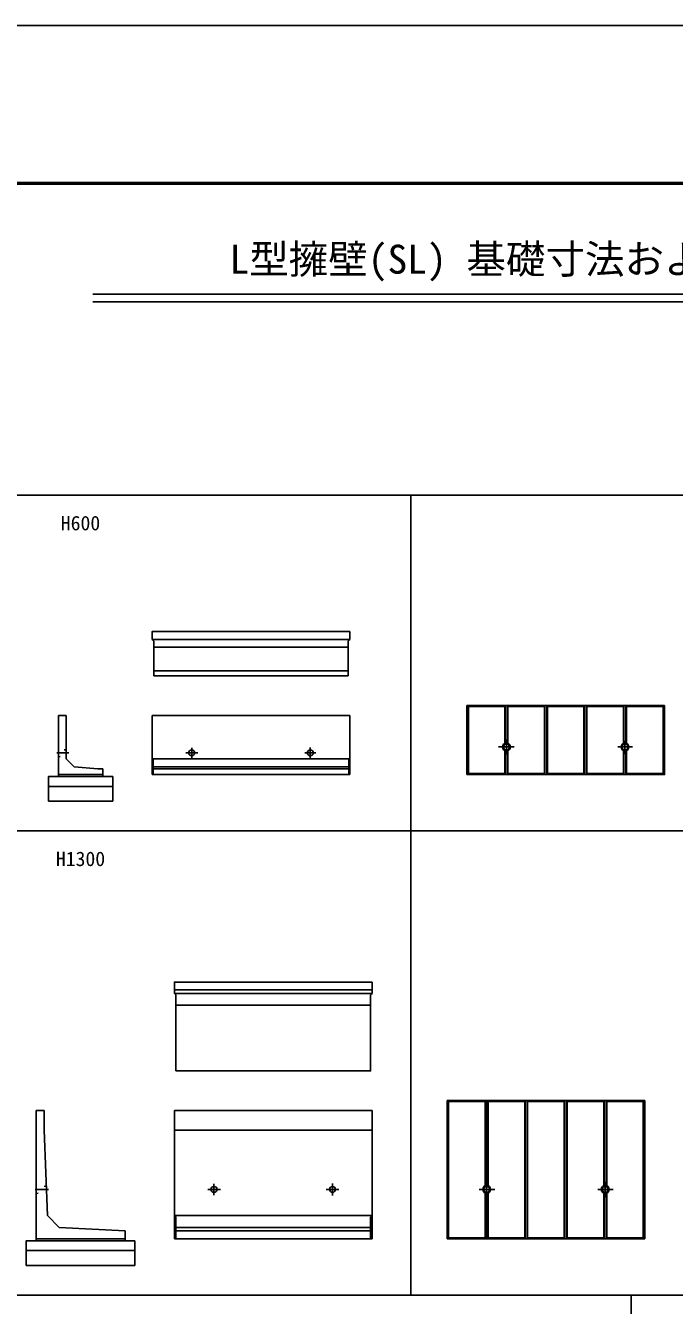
# Model space of a CAD drawing. Units: millimetres, scale not verified. Extents: x -67200 to 67200, y -23760 to 23760.
# Drawn here: x -40064 to -33498, y 10800 to 23760 of the extents above; entities that cross this region are included whole.
import ezdxf
from ezdxf.enums import TextEntityAlignment as Align

# ---------------------------------------------------------------- set-up
doc = ezdxf.new("R2010")
doc.units = ezdxf.units.MM
doc.header["$LTSCALE"] = 80
doc.linetypes.add('CHAIN1', pattern=[8, 5, -1, 1, -1])
doc.linetypes.add('DOTTED', pattern=[1.75, 0.25, -1.5])
for name, color, linetype, lineweight in [('0-0_CENTER', 7, 'CHAIN1', 25), ('0-2_Defpoints', 5, 'Continuous', 25), ('0-4_HYO', 3, 'Continuous', 25), ('0-6_OUTLINE', 1, 'Continuous', 25), ('0-7_OUTLINE2', 4, 'DOTTED', 25), ('0-8_TXT', 7, 'Continuous', 25), ('0-9_WAKU', 3, 'Continuous', 25)]:
    doc.layers.add(name, color=color, linetype=linetype, lineweight=lineweight)
doc.styles.add('ＭＳ ゴシック', font='')
doc.styles.get('ＭＳ ゴシック').set_extended_font_data('MS Gothic')

msp = doc.modelspace()

# ---------------------------------------------------------------- linework, layer by layer
at = {"layer": '0-0_CENTER'}
for p, q in [((-35197.57, 16529.85), (-35197.57, 16380.45)), ((-33997.57, 16518.45), (-33997.57, 16382.22)), ((-39748, 16395.13), (-39625.31, 16395.13)), ((-38441.41, 16395.13), (-38319.15, 16395.13)), ((-38382.57, 16444.85), (-38382.57, 16346.57)), ((-37237.97, 16395.13), (-37127.66, 16395.13)), ((-37182.57, 16449.55), (-37182.57, 16343.73)), ((-35117.74, 16455.13), (-35277.64, 16455.13)), ((-33922.9, 16455.13), (-34068.79, 16455.13)), ((-39968.77, 11975.13), (-39832.83, 11975.13)), ((-38218.85, 11975.13), (-38092.66, 11975.13)), ((-38157.57, 12030.25), (-38157.57, 11915.58)), ((-37022.86, 11975.13), (-36894.2, 11975.13)), ((-36957.57, 12034.21), (-36957.57, 11912.2)), ((-35315.96, 11975.13), (-35472.28, 11975.13)), ((-35397.57, 12051.42), (-35397.57, 11892.36)), ((-34115.96, 11975.13), (-34272.28, 11975.13)), ((-34197.57, 12051.42), (-34197.57, 11892.36))]:
    msp.add_line(p, q, dxfattribs=at)
at = {"layer": '0-2_Defpoints'}
msp.add_lwpolyline([(-67200, -23760), (0, -23760), (0, 23760), (-67200, 23760)], close=True, dxfattribs=at)
at = {"layer": '0-4_HYO'}
for points in [[(-42850.07, 15605.13), (-36165.07, 15605.13), (-36165.07, 19005.13), (-42850.07, 19005.13)], [(-36165.07, 15605.13), (-29480.07, 15605.13), (-29480.07, 19005.13), (-36165.07, 19005.13)], [(-42850.07, 10905.13), (-36165.07, 10905.13), (-36165.07, 15605.13), (-42850.07, 15605.13)], [(-36165.07, 10905.13), (-29480.07, 10905.13), (-29480.07, 15605.13), (-36165.07, 15605.13)], [(-41735.07, 5305.13), (-33935.07, 5305.13), (-33935.07, 10905.13), (-41735.07, 10905.13)], [(-33935.07, 5305.13), (-26135.07, 5305.13), (-26135.07, 10905.13), (-33935.07, 10905.13)]]:
    msp.add_lwpolyline(points, close=True, dxfattribs=at)
at = {"layer": '0-6_OUTLINE'}
for p, q in [((-36782.57, 17545.13), (-36782.57, 17625.13)), ((-38782.57, 17545.13), (-36782.57, 17545.13)), ((-38782.57, 17545.13), (-38767.57, 17530.13)), ((-38767.57, 17175.13), (-38767.57, 17530.13)), ((-36797.57, 17530.13), (-36782.57, 17545.13)), ((-36797.57, 17175.13), (-36797.57, 17530.13)), ((-38767.57, 17465.13), (-36797.57, 17465.13)), ((-38767.57, 17225.13), (-36797.57, 17225.13)), ((-38767.57, 17175.13), (-36797.57, 17175.13)), ((-35597.57, 16875.13), (-35597.57, 16175.13)), ((-35597.57, 16875.13), (-33597.57, 16875.13)), ((-35587.57, 16875.13), (-35587.57, 16175.13)), ((-35582.57, 16865.13), (-35587.57, 16875.13)), ((-35212.57, 16865.13), (-35582.57, 16865.13)), ((-35582.57, 16865.13), (-35582.57, 16185.13)), ((-35212.57, 16865.13), (-35207.57, 16875.13)), ((-35212.57, 16865.13), (-35212.57, 16492.21)), ((-35207.57, 16875.13), (-35207.57, 16493.86)), ((-35182.57, 16865.13), (-35187.57, 16875.13)), ((-35187.57, 16875.13), (-35187.57, 16493.86)), ((-34812.57, 16865.13), (-35182.57, 16865.13)), ((-35182.57, 16865.13), (-35182.57, 16492.21)), ((-34812.57, 16865.13), (-34807.57, 16875.13)), ((-34812.57, 16865.13), (-34812.57, 16185.13)), ((-34807.57, 16875.13), (-34807.57, 16175.13)), ((-34412.57, 16865.13), (-34782.57, 16865.13)), ((-34782.57, 16865.13), (-34782.57, 16185.13)), ((-34412.57, 16865.13), (-34407.57, 16875.13)), ((-34412.57, 16865.13), (-34412.57, 16185.13)), ((-34407.57, 16875.13), (-34407.57, 16175.13)), ((-34387.57, 16875.13), (-34387.57, 16175.13)), ((-34382.57, 16865.13), (-34387.57, 16875.13)), ((-34012.57, 16865.13), (-34382.57, 16865.13)), ((-34382.57, 16865.13), (-34382.57, 16185.13)), ((-34012.57, 16865.13), (-34007.57, 16875.13)), ((-34012.57, 16865.13), (-34012.57, 16492.21)), ((-34007.57, 16875.13), (-34007.57, 16493.86)), ((-33982.57, 16865.13), (-33987.57, 16875.13)), ((-33987.57, 16875.13), (-33987.57, 16493.86)), ((-33612.57, 16865.13), (-33982.57, 16865.13)), ((-33982.57, 16865.13), (-33982.57, 16492.21)), ((-33612.57, 16865.13), (-33607.57, 16875.13)), ((-33612.57, 16865.13), (-33612.57, 16185.13)), ((-33607.57, 16875.13), (-33607.57, 16175.13)), ((-39732.57, 16775.13), (-39652.57, 16775.13)), ((-39732.57, 16155.13), (-39732.57, 16775.13)), ((-39652.57, 16775.13), (-39652.57, 16335.13)), ((-36782.57, 16775.13), (-38782.57, 16775.13)), ((-38782.57, 16775.13), (-38782.57, 16175.13)), ((-36782.57, 16775.13), (-36782.57, 16175.13)), ((-38782.57, 16335.13), (-36782.57, 16335.13)), ((-38782.57, 16335.13), (-38772.57, 16325.13)), ((-36782.57, 16335.13), (-36792.57, 16325.13)), ((-35212.57, 16418.05), (-35212.57, 16185.13)), ((-35207.57, 16416.4), (-35207.57, 16175.13)), ((-35187.57, 16416.4), (-35187.57, 16175.13)), ((-35182.57, 16418.05), (-35182.57, 16185.13)), ((-34012.57, 16418.05), (-34012.57, 16185.13)), ((-34007.57, 16416.4), (-34007.57, 16175.13)), ((-33987.57, 16416.4), (-33987.57, 16175.13)), ((-33982.57, 16418.05), (-33982.57, 16185.13)), ((-39332.57, 16235.13), (-39282.57, 16235.13)), ((-39282.57, 16235.13), (-39282.57, 16155.13)), ((-38772.57, 16325.13), (-38772.57, 16175.13)), ((-38772.57, 16255.13), (-36792.57, 16255.13)), ((-38772.57, 16235.13), (-36792.57, 16235.13)), ((-36792.57, 16325.13), (-36792.57, 16175.13)), ((-39732.57, 16175.13), (-39282.57, 16175.13)), ((-39182.57, 16155.13), (-39182.57, 15905.13)), ((-38782.57, 16175.13), (-36782.57, 16175.13)), ((-35587.57, 16175.13), (-35582.57, 16185.13)), ((-35212.57, 16185.13), (-35582.57, 16185.13)), ((-35207.57, 16175.13), (-35212.57, 16185.13)), ((-35187.57, 16175.13), (-35182.57, 16185.13)), ((-34787.57, 16175.13), (-34782.57, 16185.13)), ((-34387.57, 16175.13), (-34382.57, 16185.13)), ((-39182.57, 16055.13), (-39832.57, 16055.13)), ((-39182.57, 15905.13), (-39832.57, 15905.13)), ((-36557.57, 13960.13), (-36557.57, 14075.13)), ((-38557.57, 13995.13), (-36557.57, 13995.13)), ((-38557.57, 13960.13), (-36557.57, 13960.13)), ((-38557.57, 13960.13), (-38542.57, 13945.13)), ((-38542.57, 13175.13), (-38542.57, 13945.13)), ((-36572.57, 13945.13), (-36557.57, 13960.13)), ((-38542.57, 13840.13), (-36572.57, 13840.13)), ((-35797.57, 12875.13), (-33797.57, 12875.13)), ((-35797.57, 12875.13), (-35797.57, 11475.13)), ((-35787.57, 12875.13), (-35787.57, 11475.13)), ((-35782.57, 12865.13), (-35787.57, 12875.13)), ((-35412.57, 12865.13), (-35782.57, 12865.13)), ((-35782.57, 12865.13), (-35782.57, 11485.13)), ((-35412.57, 12865.13), (-35407.57, 12875.13)), ((-35412.57, 12865.13), (-35412.57, 12012.21)), ((-35407.57, 12875.13), (-35407.57, 12013.86)), ((-35382.57, 12865.13), (-35387.57, 12875.13)), ((-35387.57, 12875.13), (-35387.57, 12013.86)), ((-35012.57, 12865.13), (-35382.57, 12865.13)), ((-35382.57, 12865.13), (-35382.57, 12012.21)), ((-35012.57, 12865.13), (-35007.57, 12875.13)), ((-35012.57, 12865.13), (-35012.57, 11485.13)), ((-35007.57, 12875.13), (-35007.57, 11475.13)), ((-34612.57, 12865.13), (-34982.57, 12865.13)), ((-34982.57, 12865.13), (-34982.57, 11485.13)), ((-34612.57, 12865.13), (-34607.57, 12875.13)), ((-34612.57, 12865.13), (-34612.57, 11485.13)), ((-34607.57, 12875.13), (-34607.57, 11475.13)), ((-34587.57, 12875.13), (-34587.57, 11475.13)), ((-34582.57, 12865.13), (-34587.57, 12875.13)), ((-34212.57, 12865.13), (-34582.57, 12865.13)), ((-34582.57, 12865.13), (-34582.57, 11485.13)), ((-34212.57, 12865.13), (-34207.57, 12875.13)), ((-34212.57, 12865.13), (-34212.57, 12012.21)), ((-34207.57, 12875.13), (-34207.57, 12013.86)), ((-34182.57, 12865.13), (-34187.57, 12875.13)), ((-34187.57, 12875.13), (-34187.57, 12013.86)), ((-33812.57, 12865.13), (-34182.57, 12865.13)), ((-34182.57, 12865.13), (-34182.57, 12012.21)), ((-33812.57, 12865.13), (-33807.57, 12875.13)), ((-33812.57, 12865.13), (-33812.57, 11485.13)), ((-33807.57, 12875.13), (-33807.57, 11475.13)), ((-33797.57, 12875.13), (-33797.57, 11475.13)), ((-39957.57, 12775.13), (-39877.57, 12775.13)), ((-39957.57, 11455.13), (-39957.57, 12775.13)), ((-39877.57, 12775.13), (-39877.57, 12575.13)), ((-36557.57, 12775.13), (-38557.57, 12775.13)), ((-38557.57, 12775.13), (-38557.57, 11475.13)), ((-36557.57, 12775.13), (-36557.57, 11475.13)), ((-39877.57, 12575.13), (-39842.57, 11710.13)), ((-36557.57, 12575.13), (-38557.57, 12575.13)), ((-35412.57, 11938.05), (-35412.57, 11485.13)), ((-35407.57, 11936.4), (-35407.57, 11475.13)), ((-35387.57, 11936.4), (-35387.57, 11475.13)), ((-35382.57, 11938.05), (-35382.57, 11485.13)), ((-34212.57, 11938.05), (-34212.57, 11485.13)), ((-34207.57, 11936.4), (-34207.57, 11475.13)), ((-34187.57, 11936.4), (-34187.57, 11475.13)), ((-34182.57, 11938.05), (-34182.57, 11485.13)), ((-38557.57, 11710.13), (-36557.57, 11710.13)), ((-38542.57, 11695.13), (-38557.57, 11710.13)), ((-38542.57, 11695.13), (-38542.57, 11475.13)), ((-36557.57, 11710.13), (-36572.57, 11695.13)), ((-36572.57, 11695.13), (-36572.57, 11475.13)), ((-39057.57, 11555.13), (-39057.57, 11455.13)), ((-38542.57, 11590.13), (-36572.57, 11590.13)), ((-38542.57, 11555.13), (-36572.57, 11555.13)), ((-39957.57, 11475.13), (-39057.57, 11475.13)), ((-38957.57, 11455.13), (-38957.57, 11205.13)), ((-38557.57, 11475.13), (-36557.57, 11475.13)), ((-33797.57, 11475.13), (-35797.57, 11475.13)), ((-35407.57, 11475.13), (-35412.57, 11485.13)), ((-35387.57, 11475.13), (-35382.57, 11485.13)), ((-35012.57, 11485.13), (-35382.57, 11485.13)), ((-35007.57, 11475.13), (-35012.57, 11485.13)), ((-34987.57, 11475.13), (-34982.57, 11485.13)), ((-34612.57, 11485.13), (-34982.57, 11485.13)), ((-34607.57, 11475.13), (-34612.57, 11485.13)), ((-34587.57, 11475.13), (-34582.57, 11485.13)), ((-34212.57, 11485.13), (-34582.57, 11485.13)), ((-34207.57, 11475.13), (-34212.57, 11485.13)), ((-34182.57, 11485.13), (-34187.57, 11475.13)), ((-33812.57, 11485.13), (-34182.57, 11485.13)), ((-33807.57, 11475.13), (-33812.57, 11485.13)), ((-38957.57, 11355.13), (-40057.57, 11355.13)), ((-38957.57, 11205.13), (-40057.57, 11205.13))]:
    msp.add_line(p, q, dxfattribs=at)
for points in [[(-38782.57, 17545.13), (-38782.57, 17625.13), (-36782.57, 17625.13)], [(-33597.57, 16875.13), (-33597.57, 16175.13), (-35597.57, 16175.13)], [(-34782.57, 16865.13), (-34787.57, 16875.13), (-34787.57, 16175.13)], [(-39652.57, 16335.13), (-39572.57, 16255.13), (-39332.57, 16235.13)], [(-39182.57, 16155.13), (-39832.57, 16155.13), (-39832.57, 15905.13)], [(-34807.57, 16175.13), (-34812.57, 16185.13), (-35182.57, 16185.13)], [(-34407.57, 16175.13), (-34412.57, 16185.13), (-34782.57, 16185.13)], [(-34007.57, 16175.13), (-34012.57, 16185.13), (-34382.57, 16185.13)], [(-33607.57, 16175.13), (-33612.57, 16185.13), (-33982.57, 16185.13), (-33987.57, 16175.13)], [(-38557.57, 13960.13), (-38557.57, 14075.13), (-36557.57, 14075.13)], [(-38542.57, 13175.13), (-36572.57, 13175.13), (-36572.57, 13945.13)], [(-34982.57, 12865.13), (-34987.57, 12875.13), (-34987.57, 11475.13)], [(-39057.57, 11555.13), (-39722.57, 11590.13), (-39842.57, 11710.13)], [(-38957.57, 11455.13), (-40057.57, 11455.13), (-40057.57, 11205.13)], [(-35412.57, 11485.13), (-35782.57, 11485.13), (-35787.57, 11475.13)]]:
    msp.add_lwpolyline(points, dxfattribs=at)
for centre, radius in [((-35197.57, 16455.13), 40), ((-35197.57, 16455.13), 30), ((-33997.57, 16455.13), 40), ((-33997.57, 16455.13), 30), ((-38382.57, 16395.13), 30), ((-37182.57, 16395.13), 30), ((-38157.57, 11975.13), 30), ((-36957.57, 11975.13), 30), ((-35397.57, 11975.13), 40), ((-35397.57, 11975.13), 30), ((-34197.57, 11975.13), 40), ((-34197.57, 11975.13), 30)]:
    msp.add_circle(centre, radius, dxfattribs=at)
at = {"layer": '0-7_OUTLINE2'}
for p, q in [((-39652.57, 16425.13), (-39732.57, 16435.13)), ((-39732.57, 16355.13), (-39652.57, 16365.13)), ((-39854.51, 12005.13), (-39957.57, 12015.13)), ((-39957.57, 11935.13), (-39852.08, 11945.13))]:
    msp.add_line(p, q, dxfattribs=at)
at = {"layer": '0-8_TXT'}
for p, q in [((-39382.98, 21040), (-27817.02, 21040)), ((-39382.98, 20963.2), (-27817.02, 20963.2))]:
    msp.add_line(p, q, dxfattribs=at)
at = {"layer": '0-9_WAKU', "lineweight": 50}
msp.add_lwpolyline([(-65600, -22160), (-1600, -22160), (-1600, 22160), (-65600, 22160)], close=True, dxfattribs=at)

# ---------------------------------------------------------------- texts
at = {"layer": '0-8_TXT', "style": 'ＭＳ ゴシック'}
for s, height, p in [('L型擁壁(SL) 基礎寸法および材料表(民間工事用)', 293.3, (-38000, 21160)), ('H600', 146.6, (-39707.57, 18605.13)), ('H1300', 146.6, (-39757.57, 15205.13))]:
    msp.add_text(s, height=height, dxfattribs=at).set_placement(p, align=Align.BOTTOM_LEFT)

doc.saveas('drawing.dxf')
